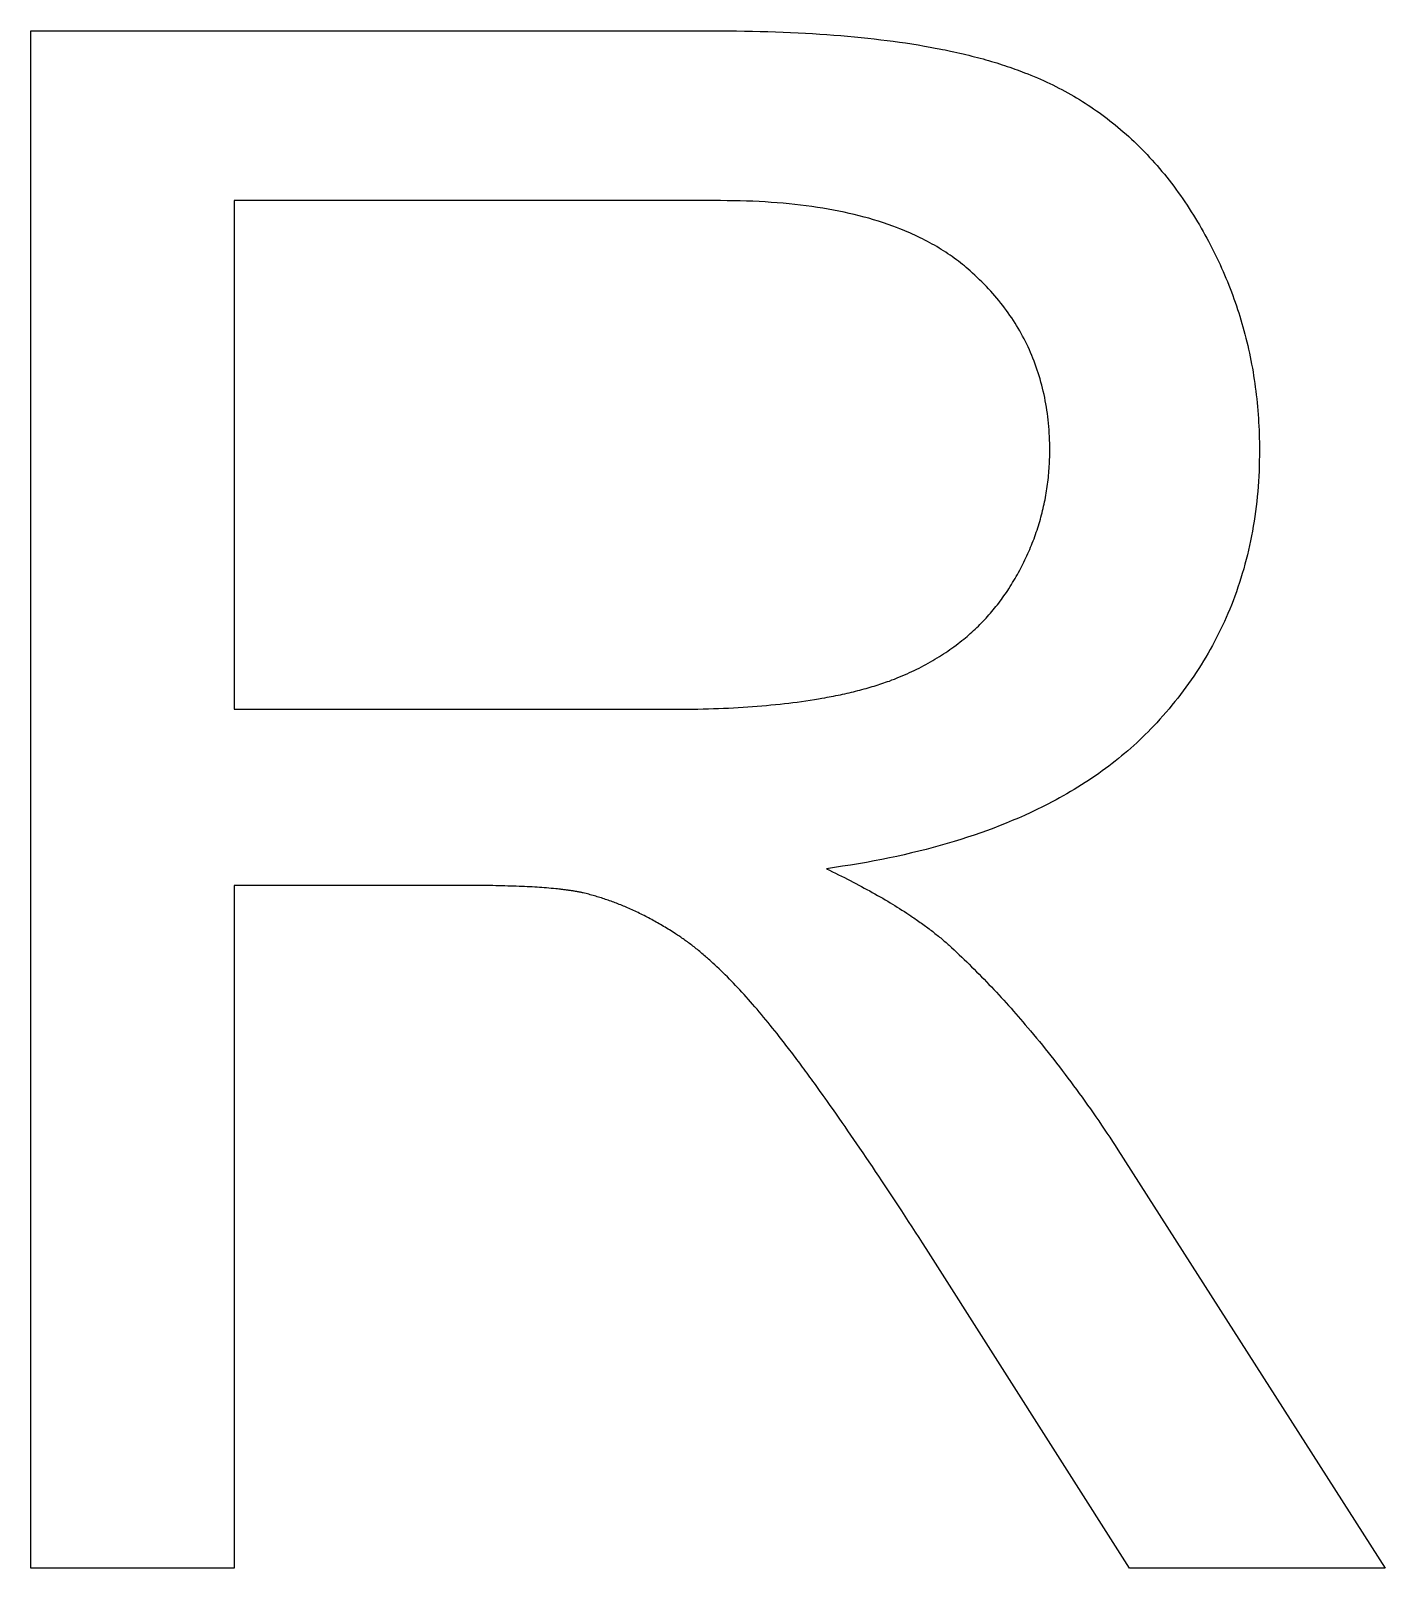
# Model space of a CAD drawing. Extents: x -115 to 95, y -60 to 60.
# Drawn here: x -52.646 to -50.002, y -1.5 to 1.5 of the extents above; entities that cross this region are included whole.
import ezdxf

# ---------------------------------------------------------------- set-up
doc = ezdxf.new("R2010")
doc.units = 0
doc.layers.add('ENGRAVE', color=5, linetype='Continuous')

msp = doc.modelspace()

# ---------------------------------------------------------------- linework, layer by layer
at = {"layer": 'ENGRAVE', "color": 5}
for points in [[(-52.6463, -1.5), (-52.6463, 1.5)], [(-52.6463, 1.5), (-51.3162, 1.5)], [(-51.3162, 1.5), (-51.3003, 1.4999), (-51.2844, 1.4998), (-51.2687, 1.4997), (-51.2531, 1.4995), (-51.2377, 1.4992), (-51.2224, 1.4988), (-51.2074, 1.4984), (-51.1925, 1.4979), (-51.1777, 1.4973), (-51.1631, 1.4967), (-51.1486, 1.496), (-51.1343, 1.4953), (-51.1202, 1.4944), (-51.1062, 1.4936), (-51.0924, 1.4926), (-51.0787, 1.4916), (-51.0652, 1.4905), (-51.0518, 1.4893), (-51.0386, 1.4881), (-51.0255, 1.4868), (-51.0125, 1.4855), (-50.9997, 1.4841), (-50.9871, 1.4826), (-50.9748, 1.4811), (-50.9627, 1.4795), (-50.9508, 1.4778), (-50.9388, 1.4761), (-50.9265, 1.4742), (-50.914, 1.4722), (-50.9018, 1.4701), (-50.8905, 1.4681), (-50.8808, 1.4663), (-50.873, 1.4649), (-50.8668, 1.4636), (-50.8615, 1.4625), (-50.8563, 1.4614), (-50.8507, 1.4603), (-50.8447, 1.459), (-50.8386, 1.4576), (-50.8325, 1.4562), (-50.8266, 1.4549), (-50.8208, 1.4535), (-50.8152, 1.4521), (-50.8096, 1.4507), (-50.804, 1.4493), (-50.7984, 1.4478), (-50.7929, 1.4464), (-50.7874, 1.4449), (-50.7819, 1.4433), (-50.7766, 1.4418), (-50.7712, 1.4403), (-50.766, 1.4387), (-50.7607, 1.4371), (-50.7555, 1.4355), (-50.7504, 1.4338), (-50.7453, 1.4322), (-50.7403, 1.4305), (-50.7353, 1.4288), (-50.7303, 1.4271), (-50.7254, 1.4253), (-50.7206, 1.4235), (-50.7158, 1.4218), (-50.7111, 1.42), (-50.7063, 1.4181)], [(-50.7063, 1.4181), (-50.7001, 1.4157), (-50.6939, 1.4132), (-50.6877, 1.4106), (-50.6815, 1.4081), (-50.6753, 1.4054), (-50.6693, 1.4027), (-50.6632, 1.3999), (-50.6572, 1.3971), (-50.6512, 1.3942), (-50.6453, 1.3912), (-50.6394, 1.3882), (-50.6336, 1.3852), (-50.6277, 1.3821), (-50.622, 1.3789), (-50.6162, 1.3757), (-50.6105, 1.3724), (-50.6049, 1.369), (-50.5992, 1.3656), (-50.5936, 1.3622), (-50.5881, 1.3587), (-50.5826, 1.3551), (-50.5771, 1.3515), (-50.5717, 1.3478), (-50.5663, 1.344), (-50.5609, 1.3402), (-50.5556, 1.3364), (-50.5503, 1.3325), (-50.5451, 1.3285), (-50.5399, 1.3245), (-50.5348, 1.3205), (-50.5297, 1.3164), (-50.5245, 1.3121), (-50.5192, 1.3076), (-50.5138, 1.303), (-50.5084, 1.2982), (-50.503, 1.2934), (-50.4978, 1.2886), (-50.4926, 1.2837), (-50.4874, 1.2788), (-50.4823, 1.2737), (-50.4773, 1.2687), (-50.4722, 1.2635), (-50.4673, 1.2583), (-50.4623, 1.253), (-50.4574, 1.2477), (-50.4526, 1.2423), (-50.4478, 1.2368), (-50.443, 1.2312), (-50.4383, 1.2256), (-50.4336, 1.22), (-50.429, 1.2142), (-50.4244, 1.2084), (-50.4199, 1.2026), (-50.4154, 1.1966), (-50.4109, 1.1906), (-50.4065, 1.1846), (-50.4021, 1.1784), (-50.3978, 1.1722), (-50.3935, 1.166), (-50.3893, 1.1597), (-50.3851, 1.1532), (-50.381, 1.1468), (-50.3769, 1.1402), (-50.3728, 1.1337)], [(-51.2998, 1.1685), (-52.2493, 1.1685)], [(-52.2493, 1.1685), (-52.2493, 0.176)], [(-50.8128, 1.0314), (-50.8165, 1.0346), (-50.8202, 1.0378), (-50.824, 1.041), (-50.8278, 1.0441), (-50.8317, 1.0472), (-50.8356, 1.0503), (-50.8396, 1.0533), (-50.8437, 1.0563), (-50.8478, 1.0592), (-50.8519, 1.0621), (-50.8561, 1.065), (-50.8604, 1.0678), (-50.8647, 1.0706), (-50.869, 1.0733), (-50.8734, 1.076), (-50.8779, 1.0787), (-50.8824, 1.0813), (-50.887, 1.0839), (-50.8916, 1.0865), (-50.8962, 1.089), (-50.9009, 1.0914), (-50.9056, 1.0938), (-50.9104, 1.0962), (-50.9153, 1.0986), (-50.9204, 1.101), (-50.9255, 1.1033), (-50.9305, 1.1055), (-50.9353, 1.1076), (-50.9399, 1.1096), (-50.9445, 1.1115), (-50.9498, 1.1136), (-50.9561, 1.116), (-50.9638, 1.1189), (-50.9725, 1.122), (-50.9819, 1.1252), (-50.9915, 1.1283), (-51.001, 1.1313), (-51.0103, 1.134), (-51.0197, 1.1365), (-51.0291, 1.139), (-51.0388, 1.1414), (-51.0486, 1.1437), (-51.0587, 1.1459), (-51.0688, 1.148), (-51.0791, 1.15), (-51.0895, 1.1519), (-51.1001, 1.1537), (-51.1107, 1.1554), (-51.1215, 1.157), (-51.1325, 1.1584), (-51.1435, 1.1598), (-51.1548, 1.1611), (-51.1661, 1.1623), (-51.1776, 1.1634), (-51.1892, 1.1643), (-51.201, 1.1652), (-51.2128, 1.166), (-51.2248, 1.1667), (-51.237, 1.1672), (-51.2493, 1.1677), (-51.2618, 1.168), (-51.2744, 1.1682), (-51.2871, 1.1684), (-51.2998, 1.1685)], [(-50.3728, 1.1337), (-50.369, 1.1274), (-50.3653, 1.1211), (-50.3616, 1.1147), (-50.3579, 1.1084), (-50.3543, 1.102), (-50.3508, 1.0956), (-50.3474, 1.0892), (-50.344, 1.0827), (-50.3406, 1.0763), (-50.3374, 1.0698), (-50.3341, 1.0633), (-50.331, 1.0567), (-50.3279, 1.0502), (-50.3248, 1.0436), (-50.3219, 1.037), (-50.3189, 1.0304), (-50.3161, 1.0238), (-50.3133, 1.0172), (-50.3105, 1.0105), (-50.3078, 1.0038), (-50.3052, 0.9971), (-50.3026, 0.9904), (-50.3001, 0.9836), (-50.2977, 0.9769), (-50.2953, 0.9701), (-50.2929, 0.9632), (-50.2907, 0.9564), (-50.2885, 0.9496), (-50.2863, 0.9428), (-50.2842, 0.9359), (-50.2822, 0.929), (-50.2802, 0.922), (-50.2782, 0.9149), (-50.2763, 0.9077), (-50.2744, 0.9004), (-50.2726, 0.8931), (-50.2709, 0.8858), (-50.2692, 0.8786), (-50.2676, 0.8712), (-50.2661, 0.8639), (-50.2646, 0.8566), (-50.2632, 0.8492), (-50.2618, 0.8418), (-50.2605, 0.8344), (-50.2593, 0.8269), (-50.2582, 0.8195), (-50.257, 0.812), (-50.256, 0.8045), (-50.255, 0.797), (-50.2541, 0.7894), (-50.2533, 0.7818), (-50.2525, 0.7742), (-50.2518, 0.7666), (-50.2511, 0.759), (-50.2505, 0.7513), (-50.25, 0.7437), (-50.2495, 0.736), (-50.2491, 0.7282), (-50.2487, 0.7205), (-50.2485, 0.7127), (-50.2483, 0.7049), (-50.2481, 0.6971), (-50.248, 0.6893), (-50.248, 0.6814)], [(-50.6572, 0.6814), (-50.6573, 0.6881), (-50.6574, 0.6948), (-50.6576, 0.7015), (-50.6579, 0.7081), (-50.6582, 0.7147), (-50.6586, 0.7212), (-50.6591, 0.7277), (-50.6597, 0.7341), (-50.6604, 0.7405), (-50.6611, 0.7469), (-50.6619, 0.7533), (-50.6628, 0.7596), (-50.6638, 0.7658), (-50.6649, 0.7721), (-50.666, 0.7782), (-50.6672, 0.7844), (-50.6685, 0.7905), (-50.6699, 0.7966), (-50.6713, 0.8026), (-50.6728, 0.8086), (-50.6744, 0.8146), (-50.6761, 0.8205), (-50.6778, 0.8264), (-50.6797, 0.8322), (-50.6816, 0.838), (-50.6836, 0.8438), (-50.6856, 0.8495), (-50.6878, 0.8552), (-50.69, 0.8609), (-50.6923, 0.8665), (-50.6947, 0.8721), (-50.6971, 0.8776), (-50.6996, 0.883), (-50.7022, 0.8884), (-50.7048, 0.8936), (-50.7074, 0.8989), (-50.7102, 0.9041), (-50.713, 0.9092), (-50.716, 0.9144), (-50.7189, 0.9195), (-50.722, 0.9246), (-50.7251, 0.9296), (-50.7283, 0.9346), (-50.7316, 0.9396), (-50.735, 0.9445), (-50.7384, 0.9494), (-50.7419, 0.9543), (-50.7455, 0.9591), (-50.7491, 0.9639), (-50.7529, 0.9686), (-50.7567, 0.9734), (-50.7605, 0.978), (-50.7645, 0.9827), (-50.7685, 0.9873), (-50.7726, 0.9919), (-50.7768, 0.9964), (-50.781, 1.0009), (-50.7853, 1.0054), (-50.7897, 1.0098), (-50.7942, 1.0142), (-50.7987, 1.0185), (-50.8034, 1.0228), (-50.8081, 1.0271), (-50.8128, 1.0314)], [(-50.737, 0.4113), (-50.7346, 0.4153), (-50.7321, 0.4192), (-50.7297, 0.4232), (-50.7273, 0.4272), (-50.7249, 0.4311), (-50.7226, 0.4351), (-50.7204, 0.4391), (-50.7182, 0.4432), (-50.716, 0.4472), (-50.7138, 0.4512), (-50.7117, 0.4553), (-50.7097, 0.4593), (-50.7077, 0.4634), (-50.7057, 0.4675), (-50.7037, 0.4716), (-50.7018, 0.4757), (-50.7, 0.4798), (-50.6981, 0.4839), (-50.6964, 0.488), (-50.6946, 0.4921), (-50.6929, 0.4963), (-50.6913, 0.5004), (-50.6896, 0.5046), (-50.688, 0.5088), (-50.6865, 0.513), (-50.685, 0.5172), (-50.6835, 0.5214), (-50.6821, 0.5256), (-50.6807, 0.5299), (-50.6794, 0.5341), (-50.6781, 0.5384), (-50.6768, 0.5426), (-50.6756, 0.5468), (-50.6744, 0.551), (-50.6733, 0.5552), (-50.6722, 0.5594), (-50.6712, 0.5636), (-50.6701, 0.5679), (-50.6692, 0.5721), (-50.6682, 0.5764), (-50.6673, 0.5806), (-50.6665, 0.5849), (-50.6657, 0.5892), (-50.6649, 0.5935), (-50.6641, 0.5978), (-50.6634, 0.6021), (-50.6628, 0.6064), (-50.6621, 0.6108), (-50.6615, 0.6151), (-50.661, 0.6195), (-50.6605, 0.6238), (-50.66, 0.6282), (-50.6595, 0.6326), (-50.6591, 0.637), (-50.6588, 0.6414), (-50.6585, 0.6458), (-50.6582, 0.6502), (-50.6579, 0.6546), (-50.6577, 0.6591), (-50.6575, 0.6635), (-50.6574, 0.668), (-50.6573, 0.6725), (-50.6573, 0.677), (-50.6572, 0.6814)], [(-50.248, 0.6814), (-50.2481, 0.6712), (-50.2482, 0.6611), (-50.2485, 0.6509), (-50.2488, 0.6408), (-50.2493, 0.6307), (-50.2499, 0.6208), (-50.2506, 0.6108), (-50.2514, 0.601), (-50.2523, 0.5911), (-50.2533, 0.5814), (-50.2544, 0.5716), (-50.2557, 0.562), (-50.257, 0.5523), (-50.2584, 0.5428), (-50.26, 0.5333), (-50.2616, 0.5238), (-50.2634, 0.5144), (-50.2653, 0.505), (-50.2672, 0.4957), (-50.2693, 0.4865), (-50.2715, 0.4773), (-50.2738, 0.4681), (-50.2762, 0.459), (-50.2787, 0.45), (-50.2814, 0.441), (-50.2841, 0.4321), (-50.2869, 0.4232), (-50.2899, 0.4143), (-50.2929, 0.4054), (-50.2961, 0.3966), (-50.2994, 0.3879), (-50.3027, 0.3794), (-50.306, 0.3712), (-50.3094, 0.3631), (-50.3128, 0.3552), (-50.3164, 0.3473), (-50.32, 0.3395), (-50.3237, 0.3316), (-50.3276, 0.3238), (-50.3315, 0.316), (-50.3356, 0.3082), (-50.3397, 0.3005), (-50.3439, 0.2929), (-50.3483, 0.2853), (-50.3527, 0.2778), (-50.3572, 0.2703), (-50.3618, 0.2628), (-50.3665, 0.2554), (-50.3713, 0.2481), (-50.3762, 0.2408), (-50.3812, 0.2335), (-50.3862, 0.2263), (-50.3914, 0.2191), (-50.3967, 0.212), (-50.4021, 0.2049), (-50.4075, 0.1979), (-50.4131, 0.1909), (-50.4187, 0.1839), (-50.4245, 0.177), (-50.4303, 0.1702), (-50.4363, 0.1634), (-50.4424, 0.1567), (-50.4485, 0.1499), (-50.4546, 0.1432)], [(-50.9703, 0.2312), (-50.9653, 0.2332), (-50.9603, 0.2351), (-50.9553, 0.2371), (-50.9504, 0.2391), (-50.9455, 0.2411), (-50.9407, 0.2432), (-50.9359, 0.2453), (-50.9311, 0.2475), (-50.9264, 0.2497), (-50.9217, 0.2519), (-50.917, 0.2542), (-50.9124, 0.2565), (-50.9079, 0.2588), (-50.9033, 0.2612), (-50.8989, 0.2636), (-50.8944, 0.2661), (-50.89, 0.2685), (-50.8857, 0.2711), (-50.8813, 0.2736), (-50.8771, 0.2762), (-50.8728, 0.2788), (-50.8686, 0.2815), (-50.8644, 0.2842), (-50.8603, 0.2869), (-50.8563, 0.2896), (-50.8522, 0.2924), (-50.8482, 0.2953), (-50.8442, 0.2982), (-50.8402, 0.3011), (-50.8363, 0.3041), (-50.8325, 0.3071), (-50.8288, 0.31), (-50.8253, 0.3128), (-50.822, 0.3156), (-50.8187, 0.3183), (-50.8155, 0.3211), (-50.8123, 0.3239), (-50.8091, 0.3268), (-50.8059, 0.3297), (-50.8028, 0.3326), (-50.7997, 0.3356), (-50.7966, 0.3385), (-50.7935, 0.3415), (-50.7905, 0.3446), (-50.7876, 0.3476), (-50.7846, 0.3507), (-50.7817, 0.3539), (-50.7788, 0.357), (-50.776, 0.3602), (-50.7731, 0.3634), (-50.7704, 0.3666), (-50.7676, 0.3699), (-50.7649, 0.3732), (-50.7622, 0.3765), (-50.7595, 0.3799), (-50.7569, 0.3833), (-50.7543, 0.3867), (-50.7517, 0.3901), (-50.7492, 0.3936), (-50.7467, 0.3971), (-50.7443, 0.4006), (-50.7418, 0.4042), (-50.7394, 0.4077), (-50.737, 0.4113)], [(-51.396, 0.176), (-51.3855, 0.176), (-51.375, 0.1761), (-51.3645, 0.1762), (-51.3542, 0.1763), (-51.3439, 0.1765), (-51.3338, 0.1767), (-51.3237, 0.177), (-51.3138, 0.1773), (-51.3039, 0.1777), (-51.2942, 0.1781), (-51.2845, 0.1785), (-51.2749, 0.179), (-51.2654, 0.1796), (-51.2559, 0.1801), (-51.2466, 0.1807), (-51.2374, 0.1814), (-51.2283, 0.1821), (-51.2192, 0.1828), (-51.2103, 0.1836), (-51.2014, 0.1844), (-51.1926, 0.1853), (-51.1838, 0.1862), (-51.1753, 0.1872), (-51.1668, 0.1881), (-51.1585, 0.1891), (-51.1503, 0.1902), (-51.1421, 0.1913), (-51.1337, 0.1925), (-51.1251, 0.1938), (-51.1167, 0.1952), (-51.1089, 0.1964), (-51.102, 0.1976), (-51.0964, 0.1986), (-51.0918, 0.1994), (-51.0877, 0.2002), (-51.0837, 0.2009), (-51.0795, 0.2018), (-51.0751, 0.2027), (-51.0705, 0.2036), (-51.066, 0.2045), (-51.0615, 0.2055), (-51.0572, 0.2065), (-51.053, 0.2074), (-51.0487, 0.2084), (-51.0445, 0.2094), (-51.0403, 0.2104), (-51.0362, 0.2114), (-51.032, 0.2125), (-51.0279, 0.2135), (-51.0238, 0.2146), (-51.0198, 0.2157), (-51.0158, 0.2168), (-51.0118, 0.2179), (-51.0079, 0.2191), (-51.004, 0.2202), (-51.0001, 0.2214), (-50.9963, 0.2226), (-50.9925, 0.2237), (-50.9887, 0.225), (-50.985, 0.2262), (-50.9813, 0.2274), (-50.9776, 0.2287), (-50.974, 0.23), (-50.9703, 0.2312)], [(-52.2493, 0.176), (-51.396, 0.176)], [(-50.4546, 0.1432), (-50.46, 0.1377), (-50.4654, 0.1322), (-50.4708, 0.1267), (-50.4763, 0.1213), (-50.4819, 0.1159), (-50.4876, 0.1106), (-50.4934, 0.1054), (-50.4992, 0.1002), (-50.5051, 0.095), (-50.5111, 0.0899), (-50.5171, 0.0849), (-50.5233, 0.0799), (-50.5295, 0.075), (-50.5357, 0.0701), (-50.5421, 0.0652), (-50.5485, 0.0604), (-50.555, 0.0557), (-50.5616, 0.051), (-50.5682, 0.0464), (-50.5749, 0.0418), (-50.5816, 0.0373), (-50.5884, 0.0329), (-50.5954, 0.0284), (-50.6024, 0.024), (-50.6097, 0.0196), (-50.617, 0.0153), (-50.6242, 0.0111), (-50.6312, 0.0071), (-50.638, 0.0033), (-50.6449, -0.0005), (-50.6524, -0.0046), (-50.6611, -0.009), (-50.6712, -0.0141), (-50.6824, -0.0196), (-50.6944, -0.0253), (-50.7065, -0.0309), (-50.7185, -0.0362), (-50.7304, -0.0413), (-50.7423, -0.0462), (-50.7543, -0.051), (-50.7666, -0.0557), (-50.7791, -0.0604), (-50.7918, -0.0649), (-50.8047, -0.0694), (-50.8176, -0.0737), (-50.8308, -0.0779), (-50.844, -0.082), (-50.8574, -0.086), (-50.871, -0.0899), (-50.8847, -0.0937), (-50.8986, -0.0973), (-50.9127, -0.1009), (-50.9269, -0.1043), (-50.9412, -0.1077), (-50.9557, -0.1109), (-50.9703, -0.114), (-50.9851, -0.117), (-51.0001, -0.12), (-51.0152, -0.1228), (-51.0305, -0.1254), (-51.046, -0.1279), (-51.0616, -0.1304), (-51.0773, -0.1327), (-51.0931, -0.1351)], [(-51.0931, -0.1351), (-51.0871, -0.138), (-51.0812, -0.1409), (-51.0753, -0.1438), (-51.0694, -0.1467), (-51.0636, -0.1496), (-51.0578, -0.1525), (-51.0522, -0.1553), (-51.0466, -0.1582), (-51.041, -0.1611), (-51.0355, -0.164), (-51.03, -0.1669), (-51.0246, -0.1698), (-51.0193, -0.1727), (-51.014, -0.1756), (-51.0087, -0.1784), (-51.0036, -0.1813), (-50.9984, -0.1842), (-50.9934, -0.1871), (-50.9884, -0.1899), (-50.9834, -0.1928), (-50.9785, -0.1957), (-50.9736, -0.1986), (-50.9688, -0.2015), (-50.9641, -0.2043), (-50.9595, -0.2071), (-50.955, -0.21), (-50.9504, -0.2128), (-50.9458, -0.2158), (-50.941, -0.2188), (-50.9364, -0.2218), (-50.9321, -0.2247), (-50.9283, -0.2272), (-50.9251, -0.2293), (-50.9224, -0.2311), (-50.92, -0.2328), (-50.9177, -0.2344), (-50.9153, -0.2361), (-50.9127, -0.2379), (-50.9101, -0.2397), (-50.9075, -0.2416), (-50.905, -0.2434), (-50.9025, -0.2452), (-50.9001, -0.247), (-50.8976, -0.2487), (-50.8952, -0.2505), (-50.8929, -0.2523), (-50.8905, -0.2541), (-50.8881, -0.2559), (-50.8858, -0.2577), (-50.8835, -0.2595), (-50.8813, -0.2613), (-50.879, -0.2631), (-50.8768, -0.2648), (-50.8746, -0.2666), (-50.8724, -0.2684), (-50.8702, -0.2702), (-50.8681, -0.272), (-50.8659, -0.2738), (-50.8638, -0.2755), (-50.8618, -0.2773), (-50.8597, -0.2791), (-50.8577, -0.2809), (-50.8557, -0.2827), (-50.8537, -0.2844)], [(-51.7889, -0.1678), (-52.2493, -0.1678)], [(-52.2493, -0.1678), (-52.2493, -1.5)], [(-51.5679, -0.1821), (-51.5692, -0.1819), (-51.5705, -0.1816), (-51.5719, -0.1813), (-51.5732, -0.181), (-51.5746, -0.1808), (-51.576, -0.1805), (-51.5774, -0.1803), (-51.5789, -0.18), (-51.5803, -0.1797), (-51.5818, -0.1795), (-51.5833, -0.1792), (-51.5847, -0.179), (-51.5863, -0.1787), (-51.5878, -0.1785), (-51.5893, -0.1783), (-51.5909, -0.178), (-51.5925, -0.1778), (-51.5941, -0.1776), (-51.5957, -0.1773), (-51.5973, -0.1771), (-51.5989, -0.1769), (-51.6005, -0.1767), (-51.6022, -0.1765), (-51.604, -0.1762), (-51.6058, -0.176), (-51.6076, -0.1758), (-51.6093, -0.1756), (-51.6109, -0.1754), (-51.6122, -0.1752), (-51.6137, -0.1751), (-51.6155, -0.1749), (-51.618, -0.1746), (-51.6215, -0.1743), (-51.6256, -0.1739), (-51.6302, -0.1734), (-51.6349, -0.173), (-51.6395, -0.1726), (-51.644, -0.1723), (-51.6485, -0.172), (-51.6531, -0.1716), (-51.6578, -0.1713), (-51.6626, -0.171), (-51.6675, -0.1707), (-51.6725, -0.1705), (-51.6776, -0.1702), (-51.6827, -0.17), (-51.6879, -0.1697), (-51.6932, -0.1695), (-51.6986, -0.1693), (-51.7041, -0.1691), (-51.7096, -0.1689), (-51.7152, -0.1688), (-51.7209, -0.1686), (-51.7267, -0.1685), (-51.7326, -0.1683), (-51.7385, -0.1682), (-51.7445, -0.1681), (-51.7506, -0.168), (-51.7568, -0.168), (-51.7631, -0.1679), (-51.7694, -0.1679), (-51.7759, -0.1678), (-51.7824, -0.1678), (-51.7889, -0.1678)], [(-51.3878, -0.2619), (-51.3907, -0.2601), (-51.3936, -0.2582), (-51.3965, -0.2564), (-51.3994, -0.2546), (-51.4023, -0.2528), (-51.4052, -0.251), (-51.4081, -0.2492), (-51.411, -0.2475), (-51.4139, -0.2458), (-51.4168, -0.2441), (-51.4197, -0.2424), (-51.4226, -0.2407), (-51.4256, -0.2391), (-51.4285, -0.2374), (-51.4314, -0.2358), (-51.4343, -0.2342), (-51.4372, -0.2327), (-51.4402, -0.2311), (-51.4431, -0.2296), (-51.446, -0.2281), (-51.449, -0.2266), (-51.4519, -0.2251), (-51.4549, -0.2236), (-51.4578, -0.2222), (-51.4607, -0.2208), (-51.4637, -0.2194), (-51.4666, -0.218), (-51.4696, -0.2166), (-51.4726, -0.2152), (-51.4756, -0.2139), (-51.4785, -0.2126), (-51.4814, -0.2113), (-51.4842, -0.2101), (-51.4869, -0.209), (-51.4895, -0.2079), (-51.4921, -0.2068), (-51.4948, -0.2057), (-51.4975, -0.2047), (-51.5002, -0.2036), (-51.5029, -0.2026), (-51.5055, -0.2015), (-51.5082, -0.2005), (-51.5109, -0.1995), (-51.5136, -0.1985), (-51.5163, -0.1976), (-51.519, -0.1966), (-51.5217, -0.1957), (-51.5244, -0.1948), (-51.5271, -0.1939), (-51.5298, -0.193), (-51.5325, -0.1921), (-51.5352, -0.1912), (-51.5379, -0.1904), (-51.5407, -0.1896), (-51.5434, -0.1888), (-51.5461, -0.188), (-51.5488, -0.1872), (-51.5515, -0.1864), (-51.5542, -0.1857), (-51.557, -0.1849), (-51.5597, -0.1842), (-51.5624, -0.1835), (-51.5651, -0.1828), (-51.5679, -0.1821)], [(-51.1852, -0.4625), (-51.1896, -0.4569), (-51.194, -0.4514), (-51.1984, -0.4459), (-51.2028, -0.4404), (-51.2072, -0.4351), (-51.2115, -0.4298), (-51.2158, -0.4246), (-51.2201, -0.4195), (-51.2244, -0.4144), (-51.2287, -0.4094), (-51.2329, -0.4044), (-51.2372, -0.3995), (-51.2414, -0.3947), (-51.2456, -0.39), (-51.2498, -0.3853), (-51.2539, -0.3807), (-51.2581, -0.3762), (-51.2622, -0.3717), (-51.2663, -0.3673), (-51.2704, -0.3629), (-51.2745, -0.3586), (-51.2786, -0.3544), (-51.2826, -0.3503), (-51.2866, -0.3462), (-51.2906, -0.3423), (-51.2945, -0.3384), (-51.2985, -0.3345), (-51.3025, -0.3306), (-51.3068, -0.3266), (-51.3109, -0.3227), (-51.3148, -0.3191), (-51.3182, -0.316), (-51.321, -0.3135), (-51.3232, -0.3115), (-51.3253, -0.3097), (-51.3272, -0.308), (-51.3293, -0.3061), (-51.3316, -0.3042), (-51.3339, -0.3022), (-51.3362, -0.3003), (-51.3384, -0.2984), (-51.3406, -0.2966), (-51.3428, -0.2948), (-51.345, -0.293), (-51.3472, -0.2912), (-51.3494, -0.2895), (-51.3516, -0.2877), (-51.3538, -0.286), (-51.3559, -0.2844), (-51.3581, -0.2827), (-51.3603, -0.2811), (-51.3624, -0.2795), (-51.3646, -0.2779), (-51.3667, -0.2763), (-51.3688, -0.2748), (-51.371, -0.2733), (-51.3731, -0.2718), (-51.3752, -0.2703), (-51.3773, -0.2688), (-51.3794, -0.2674), (-51.3815, -0.266), (-51.3836, -0.2646), (-51.3857, -0.2633), (-51.3878, -0.2619)], [(-50.8537, -0.2844), (-50.8488, -0.289), (-50.8439, -0.2936), (-50.839, -0.2982), (-50.8341, -0.3028), (-50.8292, -0.3074), (-50.8243, -0.3121), (-50.8194, -0.3168), (-50.8146, -0.3216), (-50.8097, -0.3264), (-50.8048, -0.3312), (-50.8, -0.3361), (-50.7952, -0.3409), (-50.7903, -0.3458), (-50.7855, -0.3508), (-50.7807, -0.3558), (-50.7759, -0.3608), (-50.7711, -0.3658), (-50.7663, -0.3709), (-50.7615, -0.376), (-50.7567, -0.3811), (-50.752, -0.3863), (-50.7472, -0.3915), (-50.7425, -0.3967), (-50.7377, -0.402), (-50.7329, -0.4074), (-50.7282, -0.4127), (-50.7234, -0.4181), (-50.7188, -0.4234), (-50.7142, -0.4286), (-50.7097, -0.4339), (-50.705, -0.4394), (-50.7, -0.4453), (-50.6946, -0.4517), (-50.689, -0.4584), (-50.6832, -0.4654), (-50.6774, -0.4725), (-50.6717, -0.4795), (-50.6661, -0.4864), (-50.6606, -0.4934), (-50.655, -0.5004), (-50.6495, -0.5074), (-50.6439, -0.5146), (-50.6383, -0.5218), (-50.6328, -0.529), (-50.6272, -0.5363), (-50.6217, -0.5436), (-50.6162, -0.551), (-50.6107, -0.5584), (-50.6052, -0.5659), (-50.5998, -0.5734), (-50.5943, -0.581), (-50.5888, -0.5886), (-50.5834, -0.5962), (-50.578, -0.6039), (-50.5725, -0.6117), (-50.5671, -0.6195), (-50.5617, -0.6273), (-50.5563, -0.6352), (-50.5509, -0.6431), (-50.5456, -0.6511), (-50.5402, -0.6591), (-50.5349, -0.6672), (-50.5295, -0.6754), (-50.5242, -0.6835)], [(-50.8987, -0.8759), (-50.9056, -0.8652), (-50.9124, -0.8546), (-50.9193, -0.844), (-50.9261, -0.8336), (-50.9328, -0.8232), (-50.9395, -0.813), (-50.9461, -0.8029), (-50.9526, -0.7929), (-50.9592, -0.783), (-50.9656, -0.7732), (-50.9721, -0.7635), (-50.9784, -0.7538), (-50.9848, -0.7443), (-50.991, -0.7349), (-50.9973, -0.7256), (-51.0035, -0.7164), (-51.0096, -0.7073), (-51.0157, -0.6983), (-51.0217, -0.6894), (-51.0277, -0.6806), (-51.0337, -0.6718), (-51.0396, -0.6632), (-51.0454, -0.6547), (-51.0511, -0.6463), (-51.0568, -0.6382), (-51.0624, -0.6301), (-51.068, -0.622), (-51.0738, -0.6137), (-51.0797, -0.6053), (-51.0856, -0.597), (-51.091, -0.5894), (-51.0957, -0.5828), (-51.0995, -0.5775), (-51.1025, -0.5732), (-51.1052, -0.5695), (-51.1078, -0.5659), (-51.1106, -0.5621), (-51.1135, -0.558), (-51.1165, -0.5538), (-51.1196, -0.5496), (-51.1226, -0.5455), (-51.1255, -0.5415), (-51.1283, -0.5376), (-51.1311, -0.5338), (-51.134, -0.5299), (-51.1368, -0.5261), (-51.1396, -0.5223), (-51.1425, -0.5185), (-51.1453, -0.5147), (-51.148, -0.511), (-51.1508, -0.5073), (-51.1535, -0.5037), (-51.1562, -0.5001), (-51.159, -0.4965), (-51.1616, -0.493), (-51.1643, -0.4894), (-51.167, -0.486), (-51.1696, -0.4825), (-51.1723, -0.4791), (-51.1749, -0.4757), (-51.1775, -0.4724), (-51.1801, -0.4691), (-51.1826, -0.4658), (-51.1852, -0.4625)], [(-50.5242, -0.6835), (-50.0024, -1.5)], [(-50.5017, -1.5), (-50.8987, -0.8759)], [(-52.2493, -1.5), (-52.6463, -1.5)], [(-50.0024, -1.5), (-50.5017, -1.5)]]:
    msp.add_lwpolyline(points, dxfattribs=at)

doc.saveas('drawing.dxf')
